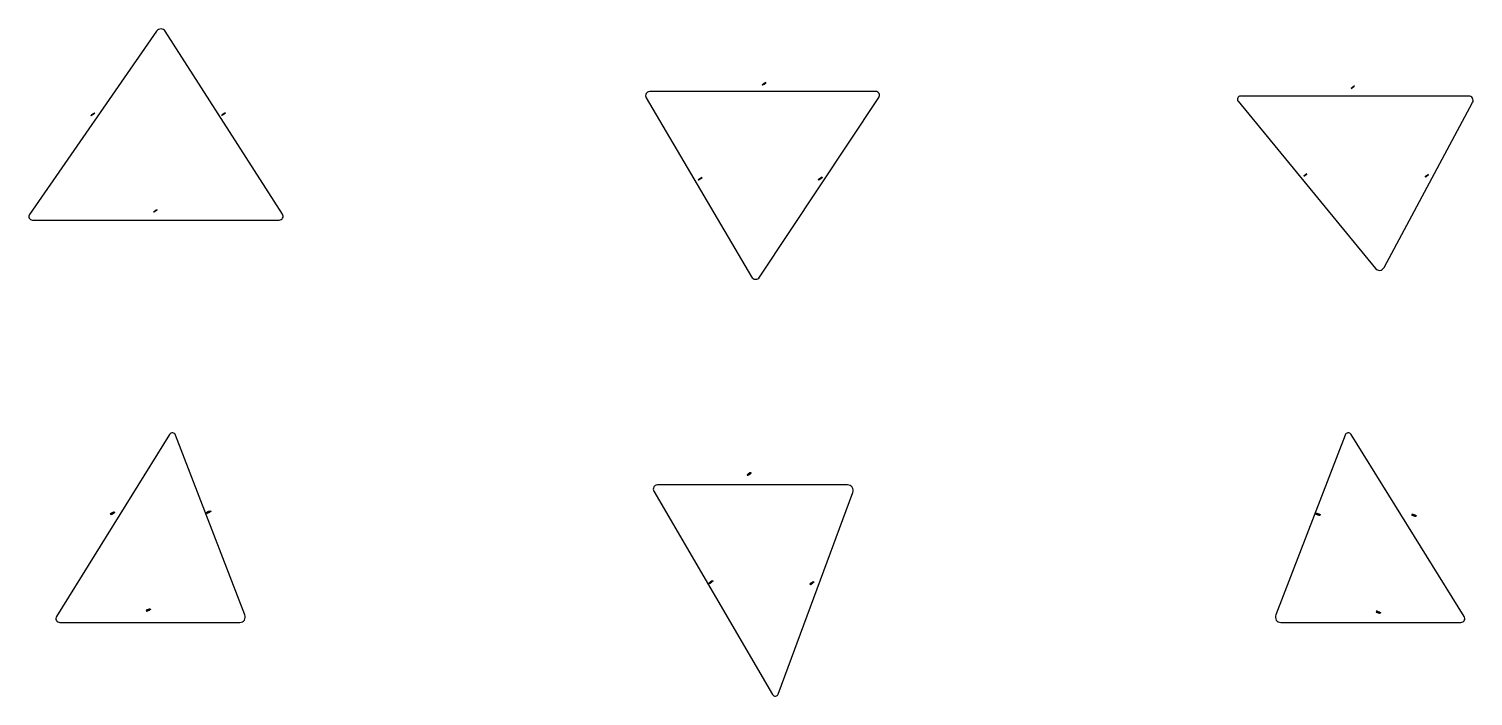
# Model space of a CAD drawing. Header units: metres. Extents: x -1 to 145, y -1 to 19.
# Drawn here: x 44.36 to 51.55, y 3.31 to 6.63 of the extents above; entities that cross this region are included whole.
import ezdxf

# ---------------------------------------------------------------- set-up
doc = ezdxf.new("R2010")
doc.units = ezdxf.units.M
doc.layers.add('LABELS', color=1, linetype='CONTINUOUS')
doc.layers.add('SHAPES', color=3, linetype='CONTINUOUS')

msp = doc.modelspace()

# ---------------------------------------------------------------- linework, layer by layer
at = {"layer": 'LABELS'}
for p, q in [((48.0277, 6.3615), (48.0102, 6.3506)), ((48.0102, 6.3506), (48.0234, 6.3567)), ((48.0146, 6.3533), (48.0102, 6.3495)), ((48.0102, 6.3495), (48.0146, 6.3533)), ((48.0102, 6.3495), (48.0146, 6.3533)), ((48.0102, 6.3506), (48.0146, 6.3533)), ((48.0102, 6.3495), (48.0146, 6.3512)), ((48.0146, 6.3512), (48.0102, 6.3495)), ((48.0146, 6.3512), (48.0102, 6.3495)), ((48.0146, 6.3512), (48.0102, 6.3484)), ((48.0102, 6.3484), (48.0102, 6.3506)), ((48.0146, 6.3512), (48.0234, 6.3588)), ((48.0146, 6.3533), (48.0234, 6.3588)), ((48.0146, 6.3533), (48.0234, 6.3588)), ((48.0234, 6.3577), (48.0146, 6.3533)), ((48.0234, 6.3577), (48.0146, 6.3533)), ((48.0234, 6.3567), (48.0146, 6.3512)), ((48.0234, 6.3567), (48.0146, 6.3512)), ((48.019, 6.356), (48.0146, 6.3512)), ((48.0146, 6.3533), (48.019, 6.3539)), ((48.0277, 6.3615), (48.019, 6.356)), ((48.019, 6.3539), (48.0277, 6.3594)), ((48.019, 6.3539), (48.019, 6.356)), ((48.0234, 6.3588), (48.0277, 6.3605)), ((48.0277, 6.3605), (48.0234, 6.3567)), ((48.0234, 6.3588), (48.0277, 6.3605)), ((48.0277, 6.3605), (48.0234, 6.3567)), ((48.0234, 6.3588), (48.0277, 6.3605)), ((48.0277, 6.3605), (48.0234, 6.3567)), ((48.0234, 6.3567), (48.0234, 6.3588)), ((48.0277, 6.3594), (48.0277, 6.3615)), ((50.9574, 6.3448), (50.9412, 6.3317)), ((50.9412, 6.3317), (50.9533, 6.3415)), ((50.9452, 6.335), (50.9412, 6.3317)), ((50.9412, 6.3317), (50.9452, 6.335)), ((50.9412, 6.3317), (50.9452, 6.335)), ((50.9452, 6.335), (50.9412, 6.3317)), ((50.9412, 6.3317), (50.9452, 6.335)), ((50.9452, 6.335), (50.9412, 6.3317)), ((50.9452, 6.335), (50.9412, 6.3317)), ((50.9412, 6.3317), (50.9452, 6.335)), ((50.9452, 6.335), (50.9533, 6.3415)), ((50.9452, 6.335), (50.9533, 6.3415)), ((50.9533, 6.3415), (50.9452, 6.335)), ((50.9533, 6.3415), (50.9452, 6.335)), ((50.9452, 6.335), (50.9533, 6.3415)), ((50.9533, 6.3415), (50.9452, 6.335)), ((50.9533, 6.3415), (50.9452, 6.335)), ((50.9533, 6.3415), (50.9452, 6.335)), ((50.9452, 6.335), (50.9493, 6.3382)), ((50.9493, 6.3382), (50.9533, 6.3415)), ((50.9533, 6.3415), (50.9493, 6.3382)), ((50.9493, 6.3382), (50.9493, 6.3382)), ((50.9533, 6.3415), (50.9574, 6.3448)), ((50.9574, 6.3448), (50.9533, 6.3415)), ((50.9533, 6.3415), (50.9574, 6.3448)), ((50.9574, 6.3448), (50.9533, 6.3415)), ((50.9533, 6.3415), (50.9574, 6.3448)), ((50.9574, 6.3448), (50.9533, 6.3415)), ((50.9574, 6.3448), (50.9533, 6.3415)), ((50.9533, 6.3415), (50.9533, 6.3415)), ((50.9574, 6.3448), (50.9574, 6.3448)), ((44.6685, 6.1977), (44.6702, 6.1987)), ((44.6693, 6.1982), (44.6867, 6.2091)), ((44.6693, 6.1982), (44.6745, 6.2014)), ((44.6693, 6.1982), (44.6745, 6.2014)), ((44.6693, 6.1982), (44.6729, 6.2004)), ((44.6729, 6.2004), (44.6693, 6.1982)), ((44.6729, 6.2004), (44.6693, 6.1982)), ((44.6729, 6.2004), (44.6693, 6.1982)), ((44.6702, 6.1987), (44.6693, 6.1982)), ((44.6875, 6.2096), (44.6702, 6.1987)), ((44.6875, 6.2096), (44.6702, 6.1987)), ((44.6702, 6.1987), (44.6815, 6.2059)), ((44.6702, 6.1987), (44.6815, 6.2059)), ((44.6702, 6.1987), (44.6737, 6.2009)), ((44.6729, 6.2004), (44.6815, 6.2059)), ((44.6815, 6.2059), (44.6729, 6.2004)), ((44.6815, 6.2059), (44.6729, 6.2004)), ((44.6737, 6.2009), (44.6745, 6.2014)), ((44.6745, 6.2014), (44.6831, 6.2069)), ((44.6745, 6.2014), (44.6831, 6.2069)), ((44.6745, 6.2014), (44.6831, 6.2069)), ((44.6823, 6.2064), (44.6745, 6.2014)), ((44.6823, 6.2064), (44.6745, 6.2014)), ((44.6772, 6.2031), (44.6788, 6.2042)), ((44.6772, 6.2031), (44.6788, 6.2042)), ((44.6815, 6.2059), (44.6867, 6.2091)), ((44.6867, 6.2091), (44.6815, 6.2059)), ((44.6867, 6.2091), (44.6815, 6.2059)), ((44.6815, 6.2059), (44.6831, 6.2069)), ((44.6815, 6.2059), (44.6831, 6.2069)), ((44.6831, 6.2069), (44.6867, 6.2091)), ((44.6831, 6.2069), (44.6867, 6.2091)), ((44.6831, 6.2069), (44.6867, 6.2091)), ((44.6859, 6.2086), (44.6875, 6.2096)), ((44.6867, 6.2091), (44.6859, 6.2086)), ((44.6867, 6.2091), (44.6859, 6.2086)), ((44.6867, 6.2091), (44.6875, 6.2096)), ((45.3183, 6.1983), (45.3199, 6.1993)), ((45.3191, 6.1988), (45.3364, 6.2097)), ((45.3191, 6.1988), (45.3243, 6.2021)), ((45.3191, 6.1988), (45.3243, 6.2021)), ((45.3191, 6.1988), (45.3227, 6.201)), ((45.3227, 6.201), (45.3191, 6.1988)), ((45.3227, 6.201), (45.3191, 6.1988)), ((45.3227, 6.201), (45.3191, 6.1988)), ((45.3191, 6.1988), (45.3227, 6.201)), ((45.3199, 6.1993), (45.3191, 6.1988)), ((45.3199, 6.1993), (45.3191, 6.1988)), ((45.3373, 6.2103), (45.3199, 6.1993)), ((45.3199, 6.1993), (45.3313, 6.2065)), ((45.3199, 6.1993), (45.3235, 6.2016)), ((45.3227, 6.201), (45.3356, 6.2092)), ((45.3227, 6.201), (45.3313, 6.2065)), ((45.3313, 6.2065), (45.3227, 6.201)), ((45.3313, 6.2065), (45.3227, 6.201)), ((45.3235, 6.2016), (45.327, 6.2038)), ((45.3235, 6.2016), (45.3243, 6.2021)), ((45.3243, 6.2021), (45.3235, 6.2016)), ((45.3243, 6.2021), (45.3329, 6.2075)), ((45.3243, 6.2021), (45.3329, 6.2075)), ((45.3243, 6.2021), (45.3329, 6.2075)), ((45.3329, 6.2075), (45.3243, 6.2021)), ((45.3321, 6.207), (45.3243, 6.2021)), ((45.3321, 6.207), (45.3243, 6.2021)), ((45.327, 6.2038), (45.3286, 6.2048)), ((45.327, 6.2038), (45.3286, 6.2048)), ((45.3313, 6.2065), (45.3364, 6.2097)), ((45.3364, 6.2097), (45.3313, 6.2065)), ((45.3364, 6.2097), (45.3313, 6.2065)), ((45.3313, 6.2065), (45.3329, 6.2075)), ((45.3329, 6.2075), (45.3364, 6.2097)), ((45.3329, 6.2075), (45.3364, 6.2097)), ((45.3329, 6.2075), (45.3364, 6.2097)), ((45.3364, 6.2097), (45.3329, 6.2075)), ((45.3356, 6.2092), (45.3373, 6.2103)), ((45.3364, 6.2097), (45.3356, 6.2092)), ((45.3364, 6.2097), (45.3356, 6.2092)), ((45.3356, 6.2092), (45.3364, 6.2097)), ((45.3364, 6.2097), (45.3373, 6.2103)), ((50.7209, 5.9083), (50.7047, 5.8952)), ((50.7047, 5.8952), (50.7209, 5.9083)), ((50.7047, 5.8952), (50.7168, 5.905)), ((50.7047, 5.8952), (50.7087, 5.8985)), ((50.7047, 5.8952), (50.7087, 5.8985)), ((50.7087, 5.8985), (50.7047, 5.8952)), ((50.7047, 5.8952), (50.7087, 5.8985)), ((50.7047, 5.8952), (50.7087, 5.8985)), ((50.7087, 5.8985), (50.7047, 5.8952)), ((50.7087, 5.8985), (50.7047, 5.8952)), ((50.7047, 5.8952), (50.7087, 5.8985)), ((50.7047, 5.8952), (50.7047, 5.8952)), ((50.7047, 5.8952), (50.7047, 5.8952)), ((50.7047, 5.8952), (50.7047, 5.8952)), ((50.7087, 5.8985), (50.7209, 5.9083)), ((50.7087, 5.8985), (50.7168, 5.905)), ((50.7087, 5.8985), (50.7168, 5.905)), ((50.7168, 5.905), (50.7087, 5.8985)), ((50.7168, 5.905), (50.7087, 5.8985)), ((50.7087, 5.8985), (50.7168, 5.905)), ((50.7087, 5.8985), (50.7168, 5.905)), ((50.7168, 5.905), (50.7087, 5.8985)), ((50.7168, 5.905), (50.7087, 5.8985)), ((50.7168, 5.905), (50.7087, 5.8985)), ((50.7087, 5.8985), (50.7128, 5.9017)), ((50.7087, 5.8985), (50.7087, 5.8985)), ((50.7087, 5.8985), (50.7087, 5.8985)), ((50.7128, 5.9017), (50.7128, 5.9017)), ((50.7128, 5.9017), (50.7128, 5.9017)), ((50.7168, 5.905), (50.7209, 5.9083)), ((50.7168, 5.905), (50.7209, 5.9083)), ((50.7209, 5.9083), (50.7168, 5.905)), ((50.7168, 5.905), (50.7209, 5.9083)), ((50.7168, 5.905), (50.7209, 5.9083)), ((50.7209, 5.9083), (50.7168, 5.905)), ((50.7209, 5.9083), (50.7168, 5.905)), ((50.7168, 5.905), (50.7168, 5.905)), ((50.7209, 5.9083), (50.7209, 5.9083)), ((50.7209, 5.9083), (50.7209, 5.9083)), ((50.7209, 5.9083), (50.7209, 5.9083)), ((50.7209, 5.9083), (50.7209, 5.9083)), ((50.7209, 5.9083), (50.7209, 5.9083)), ((51.3254, 5.9049), (51.3092, 5.8918)), ((51.3092, 5.8918), (51.3254, 5.9049)), ((51.3092, 5.8918), (51.3214, 5.9017)), ((51.3092, 5.8918), (51.3133, 5.8951)), ((51.3092, 5.8918), (51.3133, 5.8951)), ((51.3133, 5.8951), (51.3092, 5.8918)), ((51.3092, 5.8918), (51.3133, 5.8951)), ((51.3092, 5.8918), (51.3133, 5.8951)), ((51.3133, 5.8951), (51.3092, 5.8918)), ((51.3133, 5.8951), (51.3092, 5.8918)), ((51.3133, 5.8951), (51.3092, 5.8918)), ((51.3092, 5.8918), (51.3133, 5.8951)), ((51.3133, 5.8951), (51.3254, 5.9049)), ((51.3133, 5.8951), (51.3214, 5.9017)), ((51.3133, 5.8951), (51.3214, 5.9017)), ((51.3214, 5.9017), (51.3133, 5.8951)), ((51.3214, 5.9017), (51.3133, 5.8951)), ((51.3133, 5.8951), (51.3214, 5.9017)), ((51.3133, 5.8951), (51.3214, 5.9017)), ((51.3214, 5.9017), (51.3133, 5.8951)), ((51.3214, 5.9017), (51.3133, 5.8951)), ((51.3133, 5.8951), (51.3133, 5.8951)), ((51.3173, 5.8984), (51.3173, 5.8984)), ((51.3173, 5.8984), (51.3173, 5.8984)), ((51.3214, 5.9017), (51.3254, 5.9049)), ((51.3214, 5.9017), (51.3254, 5.9049)), ((51.3254, 5.9049), (51.3214, 5.9017)), ((51.3214, 5.9017), (51.3254, 5.9049)), ((51.3214, 5.9017), (51.3254, 5.9049)), ((51.3254, 5.9049), (51.3214, 5.9017)), ((51.3214, 5.9017), (51.3214, 5.9017)), ((51.3254, 5.9049), (51.3254, 5.9049)), ((51.3254, 5.9049), (51.3254, 5.9049)), ((51.3254, 5.9049), (51.3254, 5.9049)), ((51.3254, 5.9049), (51.3254, 5.9049)), ((47.7094, 5.8889), (47.6918, 5.878)), ((47.6918, 5.8769), (47.7094, 5.8879)), ((47.6918, 5.878), (47.705, 5.8841)), ((47.6918, 5.8769), (47.6962, 5.8807)), ((47.6918, 5.8769), (47.6962, 5.8807)), ((47.6918, 5.878), (47.6962, 5.8797)), ((47.6918, 5.8769), (47.6962, 5.8786)), ((47.6962, 5.8786), (47.6918, 5.8769)), ((47.6962, 5.8786), (47.6918, 5.8769)), ((47.6962, 5.8786), (47.6918, 5.8769)), ((47.6918, 5.8758), (47.6962, 5.8786)), ((47.6918, 5.878), (47.6918, 5.8769)), ((47.6918, 5.8758), (47.6918, 5.878)), ((47.6918, 5.878), (47.6918, 5.8758)), ((47.6962, 5.8807), (47.705, 5.8862)), ((47.6962, 5.8807), (47.705, 5.8862)), ((47.6962, 5.8807), (47.705, 5.8862)), ((47.6962, 5.8807), (47.705, 5.8862)), ((47.705, 5.8851), (47.6962, 5.8807)), ((47.705, 5.8851), (47.6962, 5.8807)), ((47.6962, 5.8786), (47.705, 5.8841)), ((47.705, 5.8841), (47.6962, 5.8786)), ((47.705, 5.8841), (47.6962, 5.8786)), ((47.6962, 5.8797), (47.6962, 5.8807)), ((47.6962, 5.8786), (47.6962, 5.8807)), ((47.7006, 5.8813), (47.7006, 5.8835)), ((47.7006, 5.8813), (47.7006, 5.8835)), ((47.705, 5.8841), (47.7094, 5.8879)), ((47.705, 5.8862), (47.7094, 5.8879)), ((47.7094, 5.8879), (47.705, 5.8841)), ((47.705, 5.8862), (47.7094, 5.8879)), ((47.705, 5.8862), (47.7094, 5.8879)), ((47.7094, 5.8879), (47.705, 5.8841)), ((47.705, 5.8862), (47.7094, 5.8879)), ((47.705, 5.8841), (47.705, 5.8862)), ((47.7094, 5.8879), (47.7094, 5.8889)), ((47.7094, 5.8868), (47.7094, 5.8889)), ((47.7094, 5.8879), (47.7094, 5.8868)), ((47.7094, 5.8879), (47.7094, 5.8868)), ((47.7094, 5.8879), (47.7094, 5.8868)), ((48.3077, 5.8904), (48.2901, 5.8794)), ((48.3077, 5.8904), (48.2901, 5.8794)), ((48.2901, 5.8783), (48.3077, 5.8893)), ((48.2901, 5.8794), (48.3033, 5.8855)), ((48.2901, 5.8794), (48.3033, 5.8855)), ((48.2901, 5.8783), (48.2945, 5.8821)), ((48.2901, 5.8783), (48.2945, 5.8821)), ((48.2901, 5.8794), (48.2945, 5.8811)), ((48.2901, 5.8783), (48.2945, 5.88)), ((48.2945, 5.88), (48.2901, 5.8783)), ((48.2945, 5.88), (48.2901, 5.8783)), ((48.2945, 5.88), (48.2901, 5.8783)), ((48.2901, 5.8794), (48.2901, 5.8783)), ((48.2901, 5.8773), (48.2901, 5.8794)), ((48.2945, 5.8821), (48.3033, 5.8876)), ((48.2945, 5.8821), (48.3033, 5.8876)), ((48.2945, 5.8821), (48.3033, 5.8876)), ((48.3033, 5.8866), (48.2945, 5.8821)), ((48.3033, 5.8866), (48.2945, 5.8821)), ((48.2945, 5.88), (48.3033, 5.8855)), ((48.3033, 5.8855), (48.2945, 5.88)), ((48.3033, 5.8855), (48.2945, 5.88)), ((48.2945, 5.8811), (48.2945, 5.8821)), ((48.2989, 5.8828), (48.2989, 5.8849)), ((48.2989, 5.8828), (48.2989, 5.8849)), ((48.3033, 5.8855), (48.3077, 5.8893)), ((48.3033, 5.8876), (48.3077, 5.8893)), ((48.3077, 5.8893), (48.3033, 5.8855)), ((48.3033, 5.8876), (48.3077, 5.8893)), ((48.3033, 5.8876), (48.3077, 5.8893)), ((48.3077, 5.8893), (48.3033, 5.8855)), ((48.3033, 5.8855), (48.3033, 5.8876)), ((48.3033, 5.8855), (48.3033, 5.8876)), ((48.3077, 5.8893), (48.3077, 5.8904)), ((48.3077, 5.8882), (48.3077, 5.8904)), ((48.3077, 5.8893), (48.3077, 5.8882)), ((48.3077, 5.8893), (48.3077, 5.8882)), ((51.3092, 5.8918), (51.3092, 5.8918)), ((51.3092, 5.8918), (51.3092, 5.8918)), ((51.3092, 5.8918), (51.3092, 5.8918)), ((44.9845, 5.7206), (44.9801, 5.7179)), ((44.9801, 5.7179), (44.9818, 5.7189)), ((44.9801, 5.7179), (44.9818, 5.7189)), ((44.9861, 5.7217), (44.9809, 5.7184)), ((44.9809, 5.7184), (44.9861, 5.7217)), ((44.9809, 5.7184), (44.9861, 5.7217)), ((44.9809, 5.7184), (44.9845, 5.7206)), ((44.9845, 5.7206), (44.9809, 5.7184)), ((44.9845, 5.7206), (44.9809, 5.7184)), ((44.9818, 5.7189), (44.9861, 5.7217)), ((44.9818, 5.7189), (44.9853, 5.7211)), ((44.9845, 5.7206), (44.9947, 5.7271)), ((44.9931, 5.7261), (44.9845, 5.7206)), ((44.9931, 5.7261), (44.9845, 5.7206)), ((44.9853, 5.7211), (44.9861, 5.7217)), ((44.9861, 5.7217), (44.9983, 5.7293)), ((44.9861, 5.7217), (44.9947, 5.7271)), ((44.9861, 5.7217), (44.9947, 5.7271)), ((44.9861, 5.7217), (44.9947, 5.7271)), ((44.9939, 5.7266), (44.9861, 5.7217)), ((44.9939, 5.7266), (44.9861, 5.7217)), ((44.9888, 5.7234), (44.9904, 5.7244)), ((44.9983, 5.7293), (44.9931, 5.7261)), ((44.9983, 5.7293), (44.9931, 5.7261)), ((44.9983, 5.7293), (44.9931, 5.7261)), ((44.9947, 5.7271), (44.9983, 5.7293)), ((44.9947, 5.7271), (44.9983, 5.7293)), ((44.9947, 5.7271), (44.9983, 5.7293)), ((44.9947, 5.7271), (44.9983, 5.7293)), ((44.9983, 5.7293), (44.9975, 5.7288)), ((47.9353, 4.4113), (47.9363, 4.4071)), ((47.9358, 4.4092), (47.9396, 4.4141)), ((47.9396, 4.4141), (47.9358, 4.4092)), ((47.9396, 4.4141), (47.9358, 4.4092)), ((47.9358, 4.4092), (47.9396, 4.4141)), ((47.9406, 4.41), (47.9358, 4.4092)), ((47.9358, 4.4092), (47.9406, 4.41)), ((47.9358, 4.4092), (47.9406, 4.41)), ((47.9406, 4.41), (47.9358, 4.4092)), ((47.9363, 4.4071), (47.9401, 4.4121)), ((47.9482, 4.4198), (47.9396, 4.4141)), ((47.9482, 4.4198), (47.9396, 4.4141)), ((47.9396, 4.4141), (47.9439, 4.417)), ((47.9396, 4.4141), (47.9492, 4.4157)), ((47.9401, 4.4121), (47.9406, 4.41)), ((47.9487, 4.4177), (47.9406, 4.41)), ((47.9487, 4.4177), (47.9406, 4.41)), ((47.9406, 4.41), (47.9492, 4.4157)), ((47.9406, 4.41), (47.9492, 4.4157)), ((47.9406, 4.41), (47.9492, 4.4157)), ((47.9492, 4.4157), (47.9406, 4.41)), ((47.9439, 4.417), (47.9487, 4.4177)), ((47.9439, 4.417), (47.9449, 4.4128)), ((47.9487, 4.4177), (47.9449, 4.4128)), ((47.953, 4.4206), (47.9482, 4.4198)), ((47.953, 4.4206), (47.9482, 4.4198)), ((47.953, 4.4206), (47.9482, 4.4198)), ((47.9492, 4.4157), (47.953, 4.4206)), ((47.9492, 4.4157), (47.953, 4.4206)), ((47.9492, 4.4157), (47.953, 4.4206)), ((47.9492, 4.4157), (47.953, 4.4206)), ((47.953, 4.4206), (47.9492, 4.4157)), ((47.953, 4.4206), (47.9525, 4.4226)), ((47.9525, 4.4226), (47.953, 4.4206)), ((44.7652, 4.2188), (44.7667, 4.2137)), ((44.7652, 4.2188), (44.7667, 4.2137)), ((44.766, 4.2163), (44.7854, 4.2238)), ((44.766, 4.2163), (44.77, 4.2207)), ((44.77, 4.2207), (44.766, 4.2163)), ((44.77, 4.2207), (44.766, 4.2163)), ((44.77, 4.2207), (44.766, 4.2163)), ((44.7667, 4.2137), (44.766, 4.2163)), ((44.766, 4.2163), (44.7716, 4.2156)), ((44.766, 4.2163), (44.7716, 4.2156)), ((44.7667, 4.2137), (44.7797, 4.2245)), ((44.7862, 4.2212), (44.7667, 4.2137)), ((44.7667, 4.2137), (44.7708, 4.2181)), ((44.7667, 4.2137), (44.7716, 4.2156)), ((44.77, 4.2207), (44.7797, 4.2245)), ((44.7797, 4.2245), (44.77, 4.2207)), ((44.7797, 4.2245), (44.77, 4.2207)), ((44.7708, 4.2181), (44.7716, 4.2156)), ((44.7716, 4.2156), (44.7846, 4.2263)), ((44.7805, 4.2219), (44.7716, 4.2156)), ((44.7805, 4.2219), (44.7716, 4.2156)), ((44.7716, 4.2156), (44.7813, 4.2193)), ((44.7716, 4.2156), (44.7813, 4.2193)), ((44.7716, 4.2156), (44.7813, 4.2193)), ((44.7749, 4.2226), (44.7764, 4.2175)), ((44.7749, 4.2226), (44.7764, 4.2175)), ((44.7797, 4.2245), (44.7854, 4.2238)), ((44.7854, 4.2238), (44.7797, 4.2245)), ((44.7854, 4.2238), (44.7797, 4.2245)), ((44.7797, 4.2245), (44.7813, 4.2193)), ((44.7813, 4.2193), (44.7854, 4.2238)), ((44.7813, 4.2193), (44.7854, 4.2238)), ((44.7813, 4.2193), (44.7854, 4.2238)), ((44.7846, 4.2263), (44.7862, 4.2212)), ((44.7854, 4.2238), (44.7846, 4.2263)), ((44.7854, 4.2238), (44.7846, 4.2263)), ((44.7846, 4.2263), (44.7862, 4.2212)), ((44.7854, 4.2238), (44.7862, 4.2212)), ((45.2434, 4.2241), (45.245, 4.2189)), ((45.2434, 4.2241), (45.245, 4.2189)), ((45.2442, 4.2215), (45.2636, 4.229)), ((45.2442, 4.2215), (45.2483, 4.2259)), ((45.2483, 4.2259), (45.2442, 4.2215)), ((45.2483, 4.2259), (45.2442, 4.2215)), ((45.2483, 4.2259), (45.2442, 4.2215)), ((45.2442, 4.2215), (45.2483, 4.2259)), ((45.245, 4.2189), (45.2442, 4.2215)), ((45.2442, 4.2215), (45.2499, 4.2208)), ((45.2442, 4.2215), (45.2499, 4.2208)), ((45.245, 4.2189), (45.2442, 4.2215)), ((45.245, 4.2189), (45.2491, 4.2234)), ((45.245, 4.2189), (45.2499, 4.2208)), ((45.2483, 4.2259), (45.2629, 4.2316)), ((45.2483, 4.2259), (45.258, 4.2297)), ((45.258, 4.2297), (45.2483, 4.2259)), ((45.258, 4.2297), (45.2483, 4.2259)), ((45.2491, 4.2234), (45.2531, 4.2278)), ((45.2491, 4.2234), (45.2499, 4.2208)), ((45.2499, 4.2208), (45.2491, 4.2234)), ((45.2499, 4.2208), (45.2629, 4.2316)), ((45.2588, 4.2271), (45.2499, 4.2208)), ((45.2588, 4.2271), (45.2499, 4.2208)), ((45.2499, 4.2208), (45.2596, 4.2246)), ((45.2499, 4.2208), (45.2596, 4.2246)), ((45.2499, 4.2208), (45.2596, 4.2246)), ((45.2596, 4.2246), (45.2499, 4.2208)), ((45.2531, 4.2278), (45.2547, 4.2227)), ((45.2531, 4.2278), (45.2547, 4.2227)), ((45.258, 4.2297), (45.2636, 4.229)), ((45.2636, 4.229), (45.258, 4.2297)), ((45.2636, 4.229), (45.258, 4.2297)), ((45.2596, 4.2246), (45.2636, 4.229)), ((45.2596, 4.2246), (45.2636, 4.229)), ((45.2596, 4.2246), (45.2636, 4.229)), ((45.2636, 4.229), (45.2596, 4.2246)), ((45.2629, 4.2316), (45.2644, 4.2264)), ((45.2636, 4.229), (45.2629, 4.2316)), ((45.2636, 4.229), (45.2629, 4.2316)), ((45.2629, 4.2316), (45.2644, 4.2264)), ((45.2629, 4.2316), (45.2636, 4.229)), ((45.2636, 4.229), (45.2644, 4.2264)), ((50.7663, 4.2203), (50.7647, 4.2152)), ((50.7663, 4.2203), (50.7647, 4.2152)), ((50.7647, 4.2152), (50.7655, 4.2178)), ((50.7647, 4.2152), (50.7655, 4.2178)), ((50.7647, 4.2152), (50.7703, 4.2159)), ((50.7647, 4.2152), (50.7696, 4.2133)), ((50.7655, 4.2178), (50.7711, 4.2185)), ((50.7711, 4.2185), (50.7655, 4.2178)), ((50.7711, 4.2185), (50.7655, 4.2178)), ((50.7711, 4.2185), (50.7655, 4.2178)), ((50.7655, 4.2178), (50.7711, 4.2185)), ((50.7655, 4.2178), (50.7696, 4.2133)), ((50.7655, 4.2178), (50.7696, 4.2133)), ((50.7655, 4.2178), (50.7849, 4.2103)), ((50.7703, 4.2159), (50.7696, 4.2133)), ((50.7696, 4.2133), (50.7703, 4.2159)), ((50.7696, 4.2133), (50.7793, 4.2096)), ((50.7801, 4.2121), (50.7696, 4.2133)), ((50.7696, 4.2133), (50.7857, 4.2128)), ((50.7696, 4.2133), (50.7793, 4.2096)), ((50.7801, 4.2121), (50.7696, 4.2133)), ((50.7696, 4.2133), (50.7793, 4.2096)), ((50.7793, 4.2096), (50.7696, 4.2133)), ((50.7703, 4.2159), (50.776, 4.2166)), ((50.7711, 4.2185), (50.7808, 4.2147)), ((50.7808, 4.2147), (50.7711, 4.2185)), ((50.7808, 4.2147), (50.7711, 4.2185)), ((50.7711, 4.2185), (50.7857, 4.2128)), ((50.776, 4.2166), (50.7744, 4.2115)), ((50.776, 4.2166), (50.7744, 4.2115)), ((50.7793, 4.2096), (50.7849, 4.2103)), ((50.7793, 4.2096), (50.7849, 4.2103)), ((50.7793, 4.2096), (50.7849, 4.2103)), ((50.7849, 4.2103), (50.7793, 4.2096)), ((50.7808, 4.2147), (50.7849, 4.2103)), ((50.7849, 4.2103), (50.7808, 4.2147)), ((50.7849, 4.2103), (50.7808, 4.2147)), ((50.7857, 4.2128), (50.7841, 4.2077)), ((50.7857, 4.2128), (50.7841, 4.2077)), ((50.7849, 4.2103), (50.7841, 4.2077)), ((50.7849, 4.2103), (50.7857, 4.2128)), ((50.7849, 4.2103), (50.7857, 4.2128)), ((50.7857, 4.2128), (50.7849, 4.2103)), ((51.2445, 4.2151), (51.243, 4.21)), ((51.2445, 4.2151), (51.243, 4.21)), ((51.2445, 4.2151), (51.243, 4.21)), ((51.243, 4.21), (51.2438, 4.2125)), ((51.243, 4.21), (51.2486, 4.2107)), ((51.243, 4.21), (51.2478, 4.2081)), ((51.243, 4.21), (51.2478, 4.2081)), ((51.2438, 4.2125), (51.2494, 4.2132)), ((51.2494, 4.2132), (51.2438, 4.2125)), ((51.2494, 4.2132), (51.2438, 4.2125)), ((51.2494, 4.2132), (51.2438, 4.2125)), ((51.2438, 4.2125), (51.2478, 4.2081)), ((51.2438, 4.2125), (51.2478, 4.2081)), ((51.2438, 4.2125), (51.2632, 4.205)), ((51.2494, 4.2132), (51.2445, 4.2151)), ((51.2486, 4.2107), (51.2478, 4.2081)), ((51.2478, 4.2081), (51.2575, 4.2043)), ((51.2583, 4.2069), (51.2478, 4.2081)), ((51.2478, 4.2081), (51.264, 4.2076)), ((51.2478, 4.2081), (51.2575, 4.2043)), ((51.2583, 4.2069), (51.2478, 4.2081)), ((51.2478, 4.2081), (51.2575, 4.2043)), ((51.2478, 4.2081), (51.2632, 4.205)), ((51.2494, 4.2132), (51.2591, 4.2095)), ((51.2591, 4.2095), (51.2494, 4.2132)), ((51.2591, 4.2095), (51.2494, 4.2132)), ((51.2542, 4.2113), (51.2527, 4.2062)), ((51.2542, 4.2113), (51.2527, 4.2062)), ((51.2575, 4.2043), (51.2632, 4.205)), ((51.2575, 4.2043), (51.2632, 4.205)), ((51.2575, 4.2043), (51.2632, 4.205)), ((51.2591, 4.2095), (51.2632, 4.205)), ((51.2632, 4.205), (51.2591, 4.2095)), ((51.2632, 4.205), (51.2591, 4.2095)), ((51.264, 4.2076), (51.2624, 4.2025)), ((51.264, 4.2076), (51.2624, 4.2025)), ((51.2632, 4.205), (51.2624, 4.2025)), ((51.2632, 4.205), (51.264, 4.2076)), ((51.2632, 4.205), (51.264, 4.2076)), ((47.746, 3.8715), (47.7632, 3.8829)), ((47.7498, 3.8764), (47.7584, 3.8821)), ((47.7584, 3.8821), (47.7498, 3.8764)), ((47.7584, 3.8821), (47.7498, 3.8764)), ((47.7508, 3.8723), (47.7627, 3.8849)), ((47.7584, 3.8821), (47.7632, 3.8829)), ((47.7632, 3.8829), (47.7584, 3.8821)), ((47.7632, 3.8829), (47.7584, 3.8821)), ((47.7594, 3.8779), (47.7632, 3.8829)), ((47.7594, 3.8779), (47.7632, 3.8829)), ((47.7594, 3.8779), (47.7632, 3.8829)), ((47.7594, 3.8779), (47.7632, 3.8829)), ((47.7627, 3.8849), (47.7637, 3.8808)), ((47.7632, 3.8829), (47.7627, 3.8849)), ((47.7632, 3.8829), (47.7627, 3.8849)), ((47.7627, 3.8849), (47.7637, 3.8808)), ((47.7632, 3.8829), (47.7627, 3.8849)), ((47.7632, 3.8829), (47.7637, 3.8808)), ((47.7455, 3.8736), (47.7498, 3.8764)), ((47.7455, 3.8736), (47.7465, 3.8694)), ((47.7455, 3.8736), (47.7465, 3.8694)), ((47.7465, 3.8694), (47.7455, 3.8736)), ((47.746, 3.8715), (47.7498, 3.8764)), ((47.7498, 3.8764), (47.746, 3.8715)), ((47.7498, 3.8764), (47.746, 3.8715)), ((47.7498, 3.8764), (47.746, 3.8715)), ((47.746, 3.8715), (47.7508, 3.8723)), ((47.746, 3.8715), (47.7508, 3.8723)), ((47.7465, 3.8694), (47.746, 3.8715)), ((47.7465, 3.8694), (47.7503, 3.8743)), ((47.7465, 3.8694), (47.7508, 3.8723)), ((47.7498, 3.8764), (47.7508, 3.8723)), ((47.7503, 3.8743), (47.7508, 3.8723)), ((47.7589, 3.88), (47.7508, 3.8723)), ((47.7589, 3.88), (47.7508, 3.8723)), ((47.7508, 3.8723), (47.7594, 3.8779)), ((47.7508, 3.8723), (47.7594, 3.8779)), ((47.7508, 3.8723), (47.7594, 3.8779)), ((47.7508, 3.8723), (47.7594, 3.8779)), ((47.7541, 3.8793), (47.7551, 3.8751)), ((47.7541, 3.8793), (47.7551, 3.8751)), ((48.2476, 3.8687), (48.2487, 3.8646)), ((48.2476, 3.8687), (48.2487, 3.8646)), ((48.2481, 3.8666), (48.2653, 3.878)), ((48.2481, 3.8666), (48.2519, 3.8715)), ((48.2519, 3.8715), (48.2481, 3.8666)), ((48.2519, 3.8715), (48.2481, 3.8666)), ((48.2519, 3.8715), (48.2481, 3.8666)), ((48.2481, 3.8666), (48.253, 3.8674)), ((48.2481, 3.8666), (48.253, 3.8674)), ((48.2487, 3.8646), (48.2481, 3.8666)), ((48.2487, 3.8646), (48.2605, 3.8772)), ((48.2658, 3.8759), (48.2487, 3.8646)), ((48.2487, 3.8646), (48.2524, 3.8695)), ((48.2487, 3.8646), (48.253, 3.8674)), ((48.2519, 3.8715), (48.2605, 3.8772)), ((48.2605, 3.8772), (48.2519, 3.8715)), ((48.2605, 3.8772), (48.2519, 3.8715)), ((48.2524, 3.8695), (48.253, 3.8674)), ((48.253, 3.8674), (48.2648, 3.8801)), ((48.261, 3.8751), (48.253, 3.8674)), ((48.261, 3.8751), (48.253, 3.8674)), ((48.253, 3.8674), (48.2615, 3.8731)), ((48.253, 3.8674), (48.2615, 3.8731)), ((48.253, 3.8674), (48.2615, 3.8731)), ((48.2562, 3.8744), (48.2572, 3.8702)), ((48.2562, 3.8744), (48.2572, 3.8702)), ((48.2605, 3.8772), (48.2653, 3.878)), ((48.2653, 3.878), (48.2605, 3.8772)), ((48.2653, 3.878), (48.2605, 3.8772)), ((48.2605, 3.8772), (48.2615, 3.8731)), ((48.2615, 3.8731), (48.2653, 3.878)), ((48.2615, 3.8731), (48.2653, 3.878)), ((48.2615, 3.8731), (48.2653, 3.878)), ((48.2648, 3.8801), (48.2658, 3.8759)), ((48.2653, 3.878), (48.2648, 3.8801)), ((48.2653, 3.878), (48.2648, 3.8801)), ((48.2648, 3.8801), (48.2658, 3.8759)), ((48.2653, 3.878), (48.2658, 3.8759)), ((44.9478, 3.7391), (44.943, 3.7372)), ((44.9438, 3.7346), (44.9478, 3.7391)), ((44.9478, 3.7391), (44.9438, 3.7346)), ((44.9478, 3.7391), (44.9438, 3.7346)), ((44.9575, 3.7428), (44.9478, 3.7391)), ((44.9575, 3.7428), (44.9478, 3.7391)), ((44.9478, 3.7391), (44.9591, 3.7377)), ((44.9494, 3.7339), (44.9624, 3.7447)), ((44.9494, 3.7339), (44.9632, 3.7421)), ((44.9583, 3.7403), (44.9494, 3.7339)), ((44.9583, 3.7403), (44.9494, 3.7339)), ((44.9527, 3.7409), (44.9543, 3.7358)), ((44.9632, 3.7421), (44.9575, 3.7428)), ((44.9632, 3.7421), (44.9575, 3.7428)), ((44.9632, 3.7421), (44.9575, 3.7428)), ((44.9591, 3.7377), (44.9632, 3.7421)), ((44.9591, 3.7377), (44.9632, 3.7421)), ((44.9591, 3.7377), (44.9632, 3.7421)), ((44.9624, 3.7447), (44.964, 3.7396)), ((44.943, 3.7372), (44.9445, 3.7321)), ((44.943, 3.7372), (44.9445, 3.7321)), ((44.9494, 3.7339), (44.9438, 3.7346)), ((44.9438, 3.7346), (44.9494, 3.7339)), ((44.9438, 3.7346), (44.9494, 3.7339)), ((44.9445, 3.7321), (44.9494, 3.7339)), ((44.9445, 3.7321), (44.9494, 3.7339)), ((44.9494, 3.7339), (44.9591, 3.7377)), ((44.9494, 3.7339), (44.9591, 3.7377)), ((51.0667, 3.7335), (51.0652, 3.7283)), ((51.0667, 3.7335), (51.0652, 3.7283)), ((51.0652, 3.7283), (51.07, 3.7265)), ((51.0652, 3.7283), (51.07, 3.7265)), ((51.0659, 3.7309), (51.0716, 3.7316)), ((51.0716, 3.7316), (51.0659, 3.7309)), ((51.0716, 3.7316), (51.0659, 3.7309)), ((51.07, 3.7265), (51.0659, 3.7309)), ((51.0659, 3.7309), (51.07, 3.7265)), ((51.0659, 3.7309), (51.07, 3.7265)), ((51.0716, 3.7316), (51.0667, 3.7335)), ((51.07, 3.7265), (51.0764, 3.7297)), ((51.07, 3.7265), (51.0797, 3.7227)), ((51.0805, 3.7253), (51.07, 3.7265)), ((51.07, 3.7265), (51.0861, 3.726)), ((51.07, 3.7265), (51.0797, 3.7227)), ((51.0805, 3.7253), (51.07, 3.7265)), ((51.0716, 3.7316), (51.0797, 3.7227)), ((51.0813, 3.7278), (51.0716, 3.7316)), ((51.0813, 3.7278), (51.0716, 3.7316)), ((51.0749, 3.7246), (51.0716, 3.7316)), ((51.0764, 3.7297), (51.0749, 3.7246)), ((51.0846, 3.7208), (51.0749, 3.7246)), ((51.0764, 3.7297), (51.0861, 3.726)), ((51.0797, 3.7227), (51.0854, 3.7234)), ((51.0797, 3.7227), (51.0854, 3.7234)), ((51.0797, 3.7227), (51.0854, 3.7234)), ((51.0854, 3.7234), (51.0813, 3.7278)), ((51.0854, 3.7234), (51.0813, 3.7278)), ((51.0854, 3.7234), (51.0813, 3.7278)), ((51.0861, 3.726), (51.0846, 3.7208)), ((51.0861, 3.726), (51.0846, 3.7208))]:
    msp.add_line(p, q, dxfattribs=at)
at = {"layer": 'SHAPES'}
for p, q in [((44.9952, 6.6171), (44.3626, 5.7058)), ((45.6217, 5.7071), (45.0384, 6.6164)), ((47.4316, 6.2859), (47.9562, 5.3951)), ((48.5745, 6.3169), (47.4493, 6.3169)), ((47.9961, 5.394), (48.59, 6.2879)), ((50.378, 6.269), (51.0612, 5.437)), ((51.5258, 6.2944), (50.39, 6.2944)), ((51.1044, 5.4412), (51.5451, 6.262)), ((44.3773, 5.6775), (45.6055, 5.6775)), ((45.0596, 4.6109), (44.4966, 3.7067)), ((45.4347, 3.7135), (45.0895, 4.6081)), ((50.9105, 4.6081), (50.5653, 3.7135)), ((51.5034, 3.7067), (50.9404, 4.6109)), ((47.4697, 4.3294), (48.0607, 3.3178)), ((48.4344, 4.3604), (47.4875, 4.3604)), ((48.0888, 3.3203), (48.4604, 4.3231)), ((44.5132, 3.6766), (45.4094, 3.6766)), ((50.5906, 3.6766), (51.4868, 3.6766))]:
    msp.add_line(p, q, dxfattribs=at)
for centre, radius, start, end in [((45.0166, 6.6023), 0.026, -327.32175, -214.7666), ((47.4493, 6.2963), 0.0205, -270, -149.50907), ((48.5745, 6.2982), 0.0187, -393.60202, -270), ((50.39, 6.2788), 0.0156, -270, -140.60778), ((51.5258, 6.2724), 0.022, -28.23131, 90), ((44.3773, 5.6955), 0.018, -214.7666, -90), ((45.6055, 5.6967), 0.0192, -90, 32.67825), ((47.9765, 5.407), 0.0236, -149.50907, -33.60202), ((51.0814, 5.4535), 0.0261, -140.60778, -28.23131), ((45.0738, 4.6021), 0.0168, -338.89837, -211.90665), ((50.9262, 4.6021), 0.0168, -328.09335, -201.10163), ((47.4875, 4.3398), 0.0206, -270, -149.70314), ((48.4344, 4.3327), 0.0277, -20.33609, 90), ((44.5132, 3.6963), 0.0197, -211.90665, -90), ((45.4094, 3.7038), 0.0271, -90, 21.10163), ((50.5906, 3.7038), 0.0271, -201.10163, -90), ((51.4868, 3.6963), 0.0197, -90, 31.90665), ((48.0742, 3.3257), 0.0156, -149.70314, -20.33609)]:
    msp.add_arc(centre, radius, start, end, dxfattribs=at)

doc.saveas('drawing.dxf')
